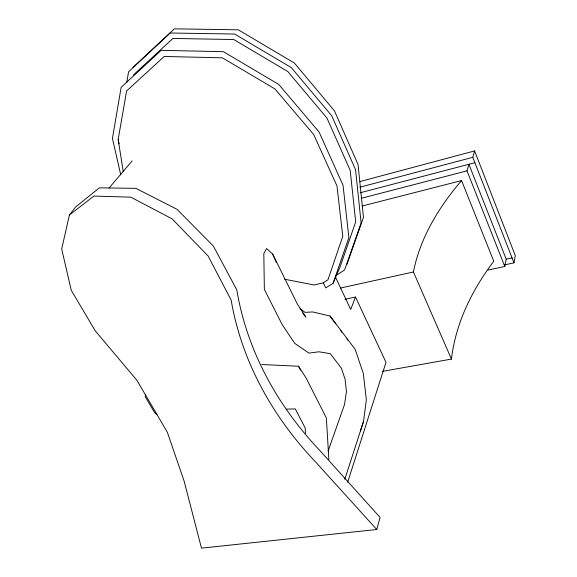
<?xml version="1.0" encoding="UTF-8"?>
<svg xmlns="http://www.w3.org/2000/svg" width="577" height="577" viewBox="0 0 577 577"><rect width="100%" height="100%" fill="white"/><g stroke="black" fill="none" stroke-linecap="round" stroke-linejoin="round"><path stroke-width="0.87" d="M145.354 394.711L145.346 396.839L154.665 412.728L156.901 414.416M360.675 429.18L360.445 430.94L363.539 421.361L366.359 399.796L363.337 373.571L355.223 349.438L330.03 316.016L312.684 311.948L305.024 312.359L300.098 308.695M126.774 82.273L128.599 71.772L170.186 32.997L234.659 34.043L291.248 67.559L331.732 115.768L355.555 169.688L361.108 222.938L344.62 269.942L335.756 275.691M123.211 171.29L118.155 139.49L126.615 90.978L164.207 56.474L222.376 57.823L274.926 88.916L313.693 134.542L336.982 185.974L342.774 236.361L327.938 279.816L323.336 282.802L314.184 284.988L284.584 279.225M504.327 264.922L513.992 262.852L515.304 255.647L474.597 150.922L360.041 181.546M504.796 266.48L506.217 259.174L468.899 164.279L467.009 170.857L504.796 266.48L488.07 270.065M69.384 215.041L61.696 249.019L71.259 290.296L95.219 330.801L136.893 380.272L167.344 432.252L184.121 481.095L201.467 548.15L376.759 529.498L380.077 517.396L320.257 450.976A422.898 334.184 3.1 0 1 236.801 289.878L213.346 246.047L177.06 209.321L135.905 188.347L99.316 187.857L75.63 206.977L69.384 215.041L93.921 196.057L130.82 197.175L172.033 218.791L208.109 256L231.139 300.047A429.908 337.545 3.5 0 0 316.088 462.502L376.759 529.498M513.992 262.852L472.779 157.319L474.597 150.922M347.664 482.206L385.999 362.32L355.519 297.047L344.959 299.319M344.801 479.227L363.539 421.361M323.336 282.802L325.789 287.923L333.109 283.213L348.883 237.587L343.041 185.26L319.067 131.996L278.792 84.473L223.371 51.67L161.149 50.343L121.141 87.358L112.436 138.401L120.759 174.881M347.037 264.187L363.467 217.385L358.028 164.438L334.472 110.878L294.385 63.03L238.308 29.809L174.333 28.85L132.962 67.437M328.14 450.947L344.541 404.484L346.438 391.639L345.068 379.147L341.295 368.047L330.318 353.672L318.893 351.79L308.94 353.117L294.739 343.351L282.211 324.692L264.36 289.394L263.812 253.635L266.588 248.55L272.654 254.068L297.343 304.014L305.824 317.054L302.766 313.022M355.519 297.047L350.701 309.423L335.396 276.982M333.109 283.213L340.069 266.949L355.706 221.871L350.189 170.352L326.957 118.061L287.793 71.526L233.743 39.524L172.862 38.443L133.424 74.967M109.01 188.073L132.155 160.882M359.796 187.229L472.779 157.319M360.156 192.783L474.885 162.707M361.613 198.207L467.009 170.857M362.269 205.989L461.571 180.579L493.775 261.258A642.36 315.352 -3.8 0 0 451.438 359.082L382.486 371.364M340.38 288.074L413.442 271.983A678.285 289.113 -7.8 0 1 461.571 180.579M506.217 259.174L512.059 257.905M286.466 409.158L295.265 408.891L305.183 427.983L305.464 433.32M261.727 364.52L298.533 366.244L306.113 378.007L326.366 417.943L328.861 459.508M330.03 316.016L335.828 323.885M340.567 330.325L342.147 332.467M346.892 338.908L347.945 340.343M298.533 366.244L300.545 370.21M272.654 254.068L276.289 262.311M413.442 271.983L451.438 359.082M118.155 139.49L119.136 143.832"/></g></svg>
